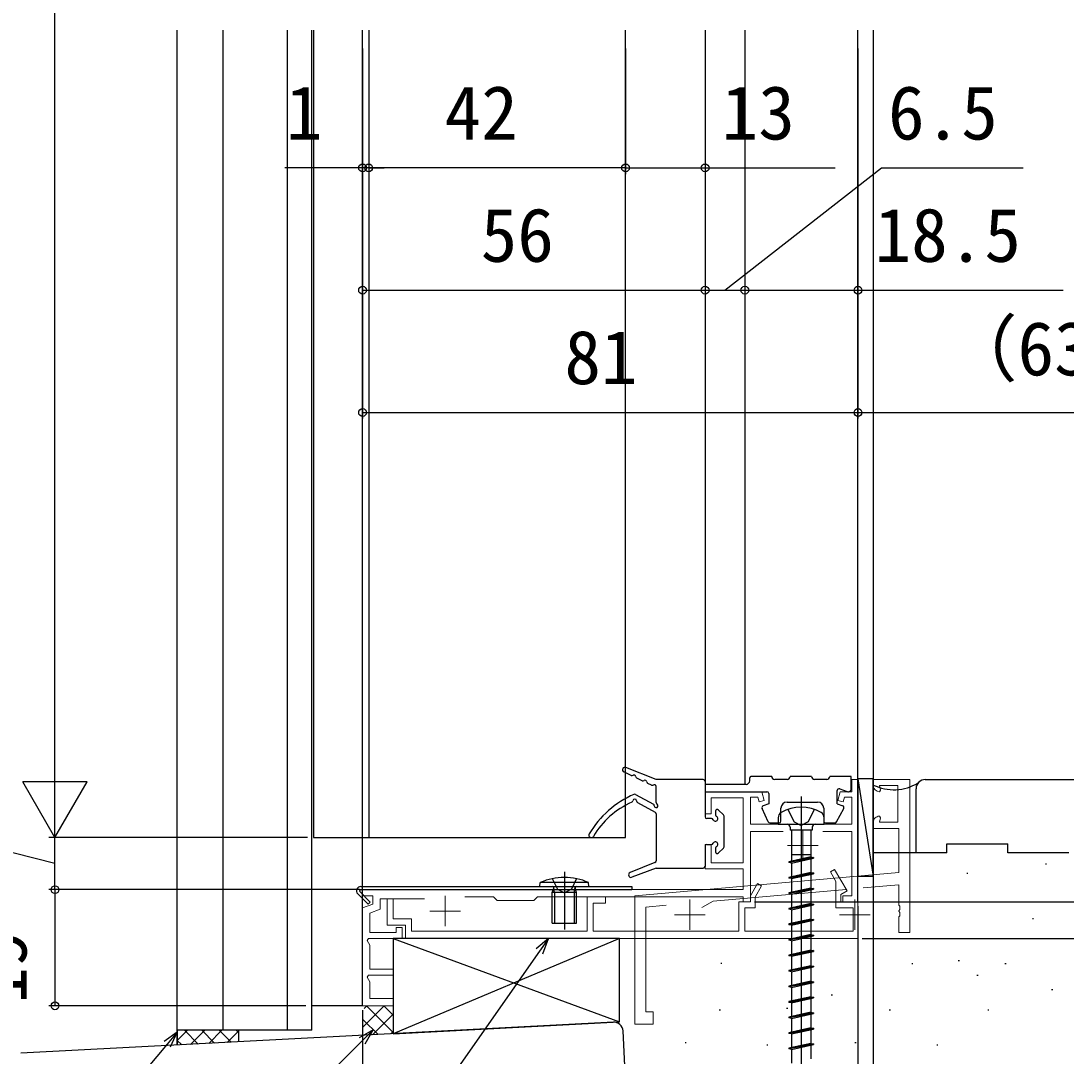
# Model space of a CAD drawing. Units: millimetres, scale not verified. Extents: x -525 to 525, y -783 to 779.
# Drawn here: x -350.6 to -179.7, y -52 to 117.2 of the extents above; entities that cross this region are included whole.
import ezdxf
from ezdxf.enums import TextEntityAlignment as Align

# ---------------------------------------------------------------- set-up
doc = ezdxf.new("R2010")
doc.units = ezdxf.units.MM
doc.header["$LTSCALE"] = 4
doc.layers.add('0-2_YKK_11', color=211, linetype='Continuous', lineweight=18)
doc.layers.add('0-3_YKK_11E', color=4, linetype='Continuous', lineweight=18)
for name, color, linetype in [('0-4_YKK_12', 2, 'Continuous'), ('0-5_YKK_13', 4, 'Continuous'), ('0-7_YKK_D', 6, 'Continuous'), ('0-9_YSS_K', 3, 'Continuous'), ('0-A_YSS_KE', 3, 'Continuous')]:
    doc.layers.add(name, color=color, linetype=linetype)
doc.styles.add('ＭＳ ゴシック', font='')
doc.styles.get('ＭＳ ゴシック').set_extended_font_data('MS Gothic')

msp = doc.modelspace()

# ---------------------------------------------------------------- linework, layer by layer
at = {"layer": '0-2_YKK_11'}
for p, q in [((-222.7, -15.1), (-222.7, -20.1)), ((-225.2, -17.6), (-220.2, -17.6)), ((-281.2, -25.8), (-281.2, -30.8)), ((-283.7, -28.3), (-278.7, -28.3))]:
    msp.add_line(p, q, dxfattribs=at)
for points in [[(-229.399, -8.8), (-229.015, -10.234), (-229.884, -10.466), (-230.09, -9.7), (-231.3, -9.7), (-231.3, -14.1), (-214.7, -14.1), (-214.7, -9.7), (-215.91, -9.7), (-216.115, -10.466), (-216.984, -10.234), (-216.6, -8.8), (-214.7, -8.8), (-214.7, -6.8), (-213.7, -6.8), (-213.7, -26.8), (-216.2, -26.8), (-216.2, -25.8), (-214.7, -25.8), (-214.7, -15.3), (-219.467, -15.3)], [(-284.582, -26.3), (-291.8, -26.3), (-291.8, -28.022), (-293.5, -28.64), (-293.5, -31.8), (-289.2, -31.8), (-289.2, -31), (-288.2, -31), (-288.2, -32.8), (-293.726, -32.8), (-293.923, -33.14), (-293.5, -33.873), (-293.5, -37.8), (-289.7, -37.8), (-289.7, -38.8), (-293.726, -38.8), (-293.923, -39.14), (-293.5, -39.873), (-293.5, -42.6), (-289.7, -42.6), (-289.7, -43.8), (-294.7, -43.8), (-294.7, -27.8), (-293, -27.181), (-293, -25.8), (-294.7, -25.8), (-294.7, -24.8), (-232.5, -24.8), (-232.5, -21.4), (-238.7, -21.4), (-238.7, -17.4), (-237.7, -17.4), (-237.7, -20.4), (-232.5, -20.4), (-232.5, -9.8), (-237.7, -9.8), (-237.7, -12.4), (-238.7, -12.4), (-238.7, -8.8), (-229.399, -8.8)], [(-225.932, -15.3), (-231.3, -15.3), (-231.3, -26.8), (-232.5, -26.8), (-232.5, -26), (-266.1, -26), (-266.7, -26.6), (-272.7, -26.6), (-273.3, -26), (-277.967, -26)]]:
    msp.add_lwpolyline(points, dxfattribs=at)
at = {"layer": '0-2_YKK_11', "color": 190}
msp.add_lwpolyline([(-287.7, -32.8), (-213.7, -32.8), (-213.7, -26.8), (-216.5, -26.8), (-216.5, -25.6), (-215.49, -25.017), (-217.52, -21.5), (-218.213, -21.9), (-217.3, -23.482), (-217.3, -27.8), (-214.5, -27.8), (-214.5, -31.6), (-232.2, -31.6), (-232.2, -27.8), (-230.5, -27.8), (-230.5, -26.014), (-229.452, -24.2), (-230.145, -23.8), (-231.3, -25.8), (-231.3, -26.8), (-233.2, -26.8), (-233.2, -31.6), (-257, -31.6), (-257, -27), (-255, -27), (-255, -26), (-258, -26), (-258, -31.6), (-286.7, -31.6), (-286.7, -29.6), (-289.7, -29.6), (-289.7, -26.3), (-290.7, -26.3), (-290.7, -30.6), (-287.7, -30.6)], close=True, dxfattribs=at)
at = {"layer": '0-3_YKK_11E'}
for p, q in [((-241.2, -26.4), (-241.2, -31.4)), ((-214.2, -26.4), (-214.2, -31.4)), ((-243.7, -28.9), (-238.7, -28.9)), ((-216.7, -28.9), (-211.7, -28.9))]:
    msp.add_line(p, q, dxfattribs=at)
for points in [[(-212.843, -24.539), (-207, -24.029), (-207, -27.342), (-206.88, -27.525), (-206.88, -28.075), (-207, -28.258), (-207, -28.342), (-206.88, -28.525), (-206.88, -29.075), (-207, -29.258), (-207, -31.8), (-205.2, -31.8), (-205.2, -6.8), (-211.2, -6.8), (-211.2, -7.8)], [(-210.2, -8.8), (-210.192, -8.8), (-209.999, -8.548), (-210.2, -7.8), (-207.2, -7.8), (-207.2, -13.8), (-210.2, -13.8), (-209.999, -13.052), (-210.192, -12.8), (-210.2, -12.8)], [(-211.2, -13.8), (-211.2, -14.8), (-207, -14.8), (-207, -22.02), (-250.2, -25.8), (-250.2, -36.8), (-250.2, -46.8), (-247.2, -46.8), (-247.2, -44.8), (-248.4, -44.8), (-248.4, -27.65), (-245.044, -27.357)], [(-239.211, -27.752), (-237.363, -26.685), (-215.643, -24.784)]]:
    msp.add_lwpolyline(points, dxfattribs=at)
for centre, start, end in [((-210.2, -7.8), 180.00002, 270), ((-210.2, -13.8), 89.99998, 180.00002)]:
    msp.add_arc(centre, 1, start, end, dxfattribs=at)
at = {"layer": '0-4_YKK_12'}
for p, q in [((-325, -50.225), (-325, 115.742)), ((-317.505, -47.8), (-317.505, 115.742)), ((-307, -47.8), (-307, 115.742)), ((-303, -47.8), (-303, 115.742)), ((-302.7, 115.742), (-302.7, -16.3)), ((-294.7, -43.8), (-294.7, 115.742)), ((-238.7, 115.742), (-238.7, -7.098)), ((-232.2, 115.742), (-232.2, -7.6)), ((-213.7, -26.8), (-213.7, 115.742)), ((-211.2, 115.742), (-211.2, -144.117)), ((-238.7, -8.8), (-232.7, -8.8)), ((-302.7, -16.3), (-293.7, -16.3)), ((-294.7, -43.8), (-303, -43.8)), ((-303, -47.8), (-324.999, -47.8))]:
    msp.add_line(p, q, dxfattribs=at)
at = {"layer": '0-5_YKK_13'}
for p, q in [((-293.7, 115.742), (-293.7, -16.3)), ((-251.7, -16.3), (-251.7, 115.742)), ((-246.705, -6.8), (-251.657, -4.828)), ((-250.774, -6.139), (-251.978, -5.561)), ((-248.974, -7.003), (-249.837, -6.589)), ((-239.005, -6.8), (-246.705, -6.8)), ((-231.4, -7), (-231.4, -6.5)), ((-227.8, -6.3), (-231.2, -6.3)), ((-225.3, -6.8), (-227.3, -6.8)), ((-221.3, -6.3), (-224.8, -6.3)), ((-218.8, -6.8), (-220.8, -6.8)), ((-247.474, -7.723), (-248.037, -7.453)), ((-246.705, -10.58), (-246.705, -7.948)), ((-238.705, -7.1), (-238.705, -12.9)), ((-238.7, -7.8), (-238.7, -8.8)), ((-232, -7.6), (-238.5, -7.6)), ((-216.696, -8.318), (-215.472, -8.769)), ((-250.072, -9.24), (-247.16, -10.849)), ((-238.7, -8.8), (-228.6, -8.8)), ((-228.3, -9.1), (-228.3, -10.8)), ((-223, -9.595), (-223, -66.146)), ((-217.1, -10.8), (-217.1, -8.6)), ((-249.75, -10.56), (-246.86, -12.157)), ((-236.493, -11.788), (-235.693, -12.588)), ((-228.379, -13.723), (-229.373, -11.523)), ((-228.3, -10.8), (-229.199, -11.117)), ((-226.3, -13.6), (-226.3, -11.5)), ((-225.3, -10.5), (-220.3, -10.5)), ((-225.15, -11.68), (-224.145, -13.713)), ((-220.85, -11.68), (-221.855, -13.713)), ((-219.3, -11.5), (-219.3, -13.6)), ((-217.215, -13.742), (-216.035, -11.542)), ((-217.1, -10.8), (-216.2, -11.117)), ((-246.705, -12.419), (-246.705, -20.098)), ((-237.638, -13.2), (-238.405, -13.2)), ((-237.005, -12), (-237.005, -12.568)), ((-235.605, -17.8), (-235.605, -12.8)), ((-226.75, -13.073), (-226.75, -14.1)), ((-219.25, -14.1), (-219.25, -13.073)), ((-228.106, -13.9), (-226.6, -13.9)), ((-226.75, -14.1), (-219.25, -14.1)), ((-224.8, -14.6), (-224.8, -15.1)), ((-224.57, -15.1), (-224.57, -20.162)), ((-224.145, -13.713), (-223, -14.322)), ((-221.855, -13.713), (-223, -14.322)), ((-221.43, -15.1), (-221.43, -19.463)), ((-219, -13.9), (-217.479, -13.9)), ((-293.7, -16.3), (-251.7, -16.3)), ((-238.705, -17.7), (-238.705, -21)), ((-238.405, -17.4), (-237.638, -17.4)), ((-237.005, -18.032), (-237.005, -18.6)), ((-236.493, -18.812), (-235.693, -18.012)), ((-246.892, -20.376), (-250.964, -22.029)), ((-221.43, -19.463), (-225, -20.257)), ((-221, -19.539), (-225, -20.257)), ((-221, -19.663), (-225, -20.381)), ((-225, -20.257), (-225, -20.381)), ((-224.57, -20.463), (-225, -20.381)), ((-221.43, -19.1), (-224.57, -19.1)), ((-224.57, -20.463), (-221, -19.663)), ((-224.57, -20.463), (-224.57, -22.702)), ((-221.43, -19.463), (-221, -19.539)), ((-221.43, -19.759), (-221.43, -22.003)), ((-221, -19.539), (-221, -19.663)), ((-261.7, -21.874), (-261.7, -31.3)), ((-246.705, -21.3), (-250.675, -22.775)), ((-246.705, -21.3), (-239.005, -21.3)), ((-221.43, -22.003), (-225, -22.797)), ((-224.57, -23.003), (-221, -22.203)), ((-265.7, -24.3), (-265.643, -23.657)), ((-257.756, -23.657), (-265.643, -23.657)), ((-263.7, -23.013), (-262.845, -24.743)), ((-259.7, -23.013), (-260.555, -24.743)), ((-257.7, -24.3), (-257.756, -23.657)), ((-225, -22.797), (-225, -22.921)), ((-224.57, -23.003), (-225, -22.921)), ((-224.57, -23.003), (-224.57, -25.242)), ((-221.43, -22.299), (-221.43, -24.543)), ((-293.791, -27.2), (-295.496, -25.495)), ((-295.092, -24.8), (-295.207, -25.077)), ((-293.438, -26.846), (-295.207, -25.077)), ((-295.092, -24.8), (-250.701, -24.8)), ((-295.001, -24.3), (-250.701, -24.3)), ((-265.7, -24.3), (-257.7, -24.3)), ((-263.7, -25.3), (-263.441, -24.567)), ((-263.7, -30.3), (-263.7, -25.3)), ((-259.7, -25.3), (-263.7, -25.3)), ((-263.321, -25.3), (-263.431, -24.473)), ((-263.321, -25.3), (-263.321, -30.3)), ((-262.845, -24.743), (-261.7, -25.352)), ((-260.555, -24.743), (-261.7, -25.352)), ((-260.079, -25.3), (-259.968, -24.473)), ((-260.079, -25.3), (-260.079, -30.3)), ((-259.7, -25.3), (-259.958, -24.567)), ((-250.701, -24.3), (-250.701, -24.8)), ((-221.43, -24.543), (-225, -25.337)), ((-225, -25.337), (-225, -25.461)), ((-224.57, -25.543), (-225, -25.461)), ((-224.57, -25.543), (-221, -24.743)), ((-224.57, -25.543), (-224.57, -27.782)), ((-221.43, -24.839), (-221.43, -27.083)), ((-293.791, -27.2), (-293.438, -26.846)), ((-221.43, -27.083), (-225, -27.877)), ((-224.57, -28.083), (-221, -27.283)), ((-225, -27.877), (-225, -28.001)), ((-224.57, -28.083), (-225, -28.001)), ((-224.57, -28.083), (-224.57, -30.322)), ((-221.43, -27.379), (-221.43, -29.623)), ((-221.43, -29.623), (-225, -30.417)), ((-225, -30.417), (-225, -30.541)), ((-224.57, -30.623), (-225, -30.541)), ((-224.57, -30.623), (-221, -29.823)), ((-224.57, -30.623), (-224.57, -32.862)), ((-221.43, -29.919), (-221.43, -32.163)), ((-221.43, -32.163), (-225, -32.957)), ((-224.57, -33.163), (-221, -32.363)), ((-221.43, -32.459), (-221.43, -34.703)), ((-225, -32.957), (-225, -33.081)), ((-224.57, -33.163), (-225, -33.081)), ((-224.57, -33.163), (-224.57, -35.402)), ((-221.43, -34.703), (-225, -35.497)), ((-225, -35.497), (-225, -35.621)), ((-224.57, -35.703), (-225, -35.621)), ((-224.57, -35.703), (-221, -34.903)), ((-224.57, -35.703), (-224.57, -37.942)), ((-221.43, -34.999), (-221.43, -37.243)), ((-221.43, -37.243), (-225, -38.037)), ((-224.57, -38.243), (-221, -37.443)), ((-221.43, -37.539), (-221.43, -39.783)), ((-225, -38.037), (-225, -38.161)), ((-224.57, -38.243), (-225, -38.161)), ((-224.57, -38.243), (-224.57, -40.482)), ((-221.43, -39.783), (-225, -40.577)), ((-225, -40.577), (-225, -40.701)), ((-224.57, -40.783), (-225, -40.701)), ((-224.57, -40.783), (-221, -39.983)), ((-224.57, -40.783), (-224.57, -43.022)), ((-221.43, -40.079), (-221.43, -42.323)), ((-221.43, -42.323), (-225, -43.117)), ((-224.57, -43.323), (-221, -42.523)), ((-221.43, -42.619), (-221.43, -44.863)), ((-225, -43.117), (-225, -43.241)), ((-224.57, -43.323), (-225, -43.241)), ((-224.57, -43.323), (-224.57, -45.562)), ((-221.43, -44.863), (-225, -45.657)), ((-225, -45.657), (-225, -45.781)), ((-224.57, -45.863), (-225, -45.781)), ((-224.57, -45.863), (-221, -45.063)), ((-224.57, -45.863), (-224.57, -48.102)), ((-221.43, -45.159), (-221.43, -47.403)), ((-221.43, -47.403), (-225, -48.197)), ((-224.57, -48.403), (-221, -47.603)), ((-221.43, -47.699), (-221.43, -49.943)), ((-225, -48.197), (-225, -48.321)), ((-224.57, -48.403), (-225, -48.321)), ((-224.57, -48.403), (-224.57, -50.642)), ((-221.43, -49.943), (-225, -50.737)), ((-225, -50.737), (-225, -50.861)), ((-224.57, -50.943), (-225, -50.861)), ((-224.57, -50.943), (-221, -50.143)), ((-224.57, -50.943), (-224.57, -53.182)), ((-221.43, -50.239), (-221.43, -52.483))]:
    msp.add_line(p, q, dxfattribs=at)
for points in [[(-214.8, -8.3), (-214.8, -6.3), (-218.3, -6.3)], [(-221.2, -14.6), (-221.2, -15.1), (-224.8, -15.1)], [(-221.43, -22.003), (-221, -22.079), (-225, -22.797)], [(-221, -22.079), (-221, -22.203), (-225, -22.921)], [(-263.7, -30.3), (-259.7, -30.3), (-259.7, -25.3)], [(-221.43, -24.543), (-221, -24.619), (-225, -25.337)], [(-221, -24.619), (-221, -24.743), (-225, -25.461)], [(-221.43, -27.083), (-221, -27.159), (-225, -27.877)], [(-221, -27.159), (-221, -27.283), (-225, -28.001)], [(-221.43, -29.623), (-221, -29.699), (-225, -30.417)], [(-221, -29.699), (-221, -29.823), (-225, -30.541)], [(-221.43, -32.163), (-221, -32.239), (-225, -32.957)], [(-221, -32.239), (-221, -32.363), (-225, -33.081)], [(-221.43, -34.703), (-221, -34.779), (-225, -35.497)], [(-221, -34.779), (-221, -34.903), (-225, -35.621)], [(-221.43, -37.243), (-221, -37.319), (-225, -38.037)], [(-221, -37.319), (-221, -37.443), (-225, -38.161)], [(-221.43, -39.783), (-221, -39.859), (-225, -40.577)], [(-221, -39.859), (-221, -39.983), (-225, -40.701)], [(-221.43, -42.323), (-221, -42.399), (-225, -43.117)], [(-221, -42.399), (-221, -42.523), (-225, -43.241)], [(-221.43, -44.863), (-221, -44.939), (-225, -45.657)], [(-221, -44.939), (-221, -45.063), (-225, -45.781)], [(-221.43, -47.403), (-221, -47.479), (-225, -48.197)], [(-221, -47.479), (-221, -47.603), (-225, -48.321)], [(-221.43, -49.943), (-221, -50.019), (-225, -50.737)], [(-221, -50.019), (-221, -50.143), (-225, -50.861)]]:
    msp.add_lwpolyline(points, dxfattribs=at)
for centre, radius, start, end in [((-251.805, -5.2), 0.4, 68.29029, 244.35969), ((-250.644, -5.868), 0.3, 244.35969, 304.35969), ((-250.305, -6.364), 0.3, 4.35969, 124.35969), ((-249.707, -6.318), 0.3, 184.35969, 244.35969), ((-239.005, -7.1), 0.3, 0, 90), ((-231.2, -6.5), 0.2, 90, 180), ((-227.3, -6.3), 0.5, 180, 270), ((-225.3, -6.3), 0.5, 270, 0), ((-220.8, -6.3), 0.5, 180, 270), ((-218.8, -6.3), 0.5, 270, 0), ((-248.844, -6.732), 0.3, 244.35969, 304.35969), ((-248.505, -7.228), 0.3, 4.35969, 124.35969), ((-247.907, -7.182), 0.3, 184.35969, 244.35969), ((-247.344, -7.452), 0.3, 244.35969, 304.35969), ((-247.005, -7.948), 0.3, 0, 124.35969), ((-238.5, -7.8), 0.2, 90, 180), ((-232, -7), 0.6, 270, 0), ((-216.8, -8.6), 0.3, 69.77782, 180), ((-215.3, -8.3), 0.5, 249.77782, 0), ((-243.897, -23.874), 16, 113.73725, 149.25768), ((-250.205, -10.3), 0.3, 0.2202, 173.17568), ((-250.217, -9.503), 0.3, 61.08298, 113.73725), ((-228.6, -9.1), 0.3, 0, 90), ((-244.934, -23.27), 14, 114.22223, 149.217), ((-250.801, -10.229), 0.3, 294.22223, 353.17568), ((-249.605, -10.298), 0.3, 180.2202, 241.08298), ((-247.305, -11.111), 0.3, 1.08298, 61.08298), ((-246.705, -11.1), 0.3, 181.08298, 60), ((-246.405, -10.58), 0.3, 180, 240), ((-236.705, -12), 0.3, 45, 180), ((-229.1, -11.4), 0.3, 109.41229, 204.3074), ((-225.3, -11.5), 1, 90, 180), ((-223, -17.578), 6.278, 58.59711, 121.40289), ((-220.3, -11.5), 1, 0, 90), ((-216.3, -11.4), 0.3, 331.80157, 70.58771), ((-247.005, -12.419), 0.3, 0, 61.08298), ((-238.405, -12.9), 0.3, 180, 270), ((-237.638, -13.5), 0.3, 25.37693, 90), ((-237.005, -13.2), 0.4, 205.37693, 64.62307), ((-236.705, -12.568), 0.3, 180, 244.62307), ((-235.905, -12.8), 0.3, 0, 45), ((-225.75, -13.073), 1, 121.40289, 180), ((-226.6, -13.6), 0.3, 270, 0), ((-220.25, -13.073), 1, 0, 58.59711), ((-219, -13.6), 0.3, 180, 270), ((-228.106, -13.6), 0.3, 204.3074, 270), ((-225.3, -14.6), 0.5, 0, 90), ((-220.7, -14.6), 0.5, 90, 180), ((-217.479, -13.6), 0.3, 270, 331.80157), ((-257.305, -15.9), 0.4, 149.25768, 329.217), ((-237.005, -17.4), 0.4, 295.37693, 154.62307), ((-238.405, -17.7), 0.3, 90, 180), ((-237.638, -17.1), 0.3, 270, 334.62307), ((-236.705, -18.032), 0.3, 115.37693, 180), ((-236.705, -18.6), 0.3, 180, 315), ((-235.905, -17.8), 0.3, 315, 0), ((-247.005, -20.098), 0.3, 292.09879, 0), ((-250.814, -22.4), 0.4, 112.09879, 290.38402), ((-239.005, -21), 0.3, 270, 0), ((-261.7, -32.3), 9.5, 65.47227, 114.52773), ((-295.001, -25), 0.7, 90, 225.00044), ((-263.63, -24.5), 0.2, 340.57815, 90), ((-259.77, -24.5), 0.2, 90, 199.42185)]:
    msp.add_arc(centre, radius, start, end, dxfattribs=at)
at = {"layer": '0-7_YKK_D'}
for p, q in [((-345, -5.8), (-345, 264.2)), ((-294.7, 112.742), (-294.7, 52.2)), ((-294.7, 112.742), (-294.7, 72.2)), ((-293.7, 112.742), (-293.7, 92.2)), ((-251.7, 112.742), (-251.7, 92.2)), ((-238.696, 112.742), (-238.696, 72.2)), ((-238.696, 112.742), (-238.696, 72.2)), ((-232.2, 112.742), (-232.2, 72.2)), ((-232.2, 112.742), (-232.2, 72.2)), ((-213.7, 112.742), (-213.7, 72.2)), ((-213.7, 112.742), (-213.7, 52.2)), ((-213.7, 112.742), (-213.7, 52.2)), ((-294.7, 93.2), (-307.413, 93.2)), ((-293.7, 93.2), (-294.7, 93.2)), ((-251.7, 93.2), (-293.7, 93.2)), ((-293.7, 93.2), (-291.15, 93.2)), ((-294.7, 73.2), (-238.696, 73.2)), ((-238.696, 73.2), (-232.2, 73.2)), ((-294.7, 53.2), (-213.7, 53.2)), ((-213.7, 53.2), (-150.7, 53.2)), ((-345, -16.3), (-345, 1.887)), ((-345, -16.3), (-350.25, -7.207)), ((-339.75, -7.207), (-350.25, -7.207)), ((-345, -16.3), (-339.75, -7.207)), ((-303.7, -16.3), (-346, -16.3)), ((-303.7, -16.3), (-346, -16.3)), ((-345, -24.8), (-345, -16.3)), ((-295.2, -24.8), (-346, -24.8)), ((-325.499, -24.8), (-346, -24.8)), ((-345, -24.8), (-345, -43.8)), ((-230.6, -26.8), (-33.199, -26.8)), ((-213, -26.8), (-33.199, -26.8)), ((-213.7, -27.5), (-213.7, -97.8)), ((-213, -32.8), (-33.199, -32.8)), ((-304, -43.8), (-346, -43.8)), ((-294.7, -44.5), (-294.7, -97.8))]:
    msp.add_line(p, q, dxfattribs=at)
for points in [[(-251.7, 93.2), (-238.696, 93.2), (-217.419, 93.2)], [(-235.448, 73.2), (-209.84, 93.2), (-186.68, 93.2)], [(-232.2, 73.2), (-213.7, 73.2), (-180.15, 73.2)], [(-345, -20.55), (-365, -15.489), (-365, 7.806)], [(-264.319, -32.8), (-265.782, -34.889), (-338.802, -139.172), (-405.52, -139.172)], [(-265.222, -35.281), (-264.319, -32.8), (-266.341, -34.497)], [(-292.968, -47.726), (-294.771, -49.529), (-367.336, -122.094), (-451.48, -122.094)], [(-294.288, -50.012), (-292.968, -47.726), (-295.254, -49.046)], [(-325, -48.116), (-326.639, -50.07), (-360.78, -90.757), (-454.165, -90.757)], [(-326.116, -50.509), (-325, -48.116), (-327.163, -49.63)]]:
    msp.add_lwpolyline(points, dxfattribs=at)
for centre in [(-294.7, 93.2), (-293.7, 93.2), (-293.7, 93.2), (-251.7, 93.2), (-251.7, 93.2), (-238.696, 93.2), (-294.7, 73.2), (-238.696, 73.2), (-238.696, 73.2), (-232.2, 73.2), (-232.2, 73.2), (-213.7, 73.2), (-294.7, 53.2), (-213.7, 53.2), (-213.7, 53.2), (-345, -24.8), (-345, -24.8), (-345, -43.8)]:
    msp.add_circle(centre, 0.637, dxfattribs=at)
at = {"layer": '0-9_YSS_K'}
for p, q in [((-213.7, -6.712), (-211.2, -22.589)), ((-211.2, -18.8), (-211.2, -7.708)), ((-199.202, -17.3), (-189.202, -17.3)), ((-199.202, -18.8), (-199.202, -17.3)), ((-199.202, -18.8), (-211.2, -18.8)), ((-195.931, -22.131), (-195.731, -22.131)), ((-183.06, -20.612), (-182.86, -20.612)), ((-185.182, -29.509), (-184.982, -29.509)), ((-252.7, -32.8), (-289.7, -48.375)), ((-223.276, -35.296), (-223.076, -35.296)), ((-236.147, -36.815), (-235.947, -36.815)), ((-204.913, -36.858), (-204.713, -36.858)), ((-197.297, -36.396), (-197.097, -36.396)), ((-189.682, -36.858), (-189.482, -36.858)), ((-289.7, -38.588), (-289.7, -48.375)), ((-194.264, -38.804), (-194.064, -38.804)), ((-218.093, -42.01), (-217.893, -42.01)), ((-182.067, -41.127), (-181.867, -41.127)), ((-294.692, -47.339), (-291.153, -43.8)), ((-294.437, -44.255), (-293.982, -43.8)), ((-289.7, -48.142), (-294.041, -43.8)), ((-289.7, -45.313), (-291.213, -43.8)), ((-225.398, -44.193), (-225.198, -44.193)), ((-292.166, -48.504), (-294.588, -46.081)), ((-293.077, -48.552), (-289.7, -45.175)), ((-236.383, -44.479), (-236.183, -44.479)), ((-208.604, -44.479), (-208.404, -44.479)), ((-192.49, -44.473), (-192.29, -44.473)), ((-324.999, -47.8), (-324.999, -50.225)), ((-324.999, -49.457), (-323.342, -47.8)), ((-321.582, -50.046), (-323.828, -47.8)), ((-322.825, -50.111), (-320.514, -47.8)), ((-318.894, -49.905), (-320.999, -47.8)), ((-319.84, -49.954), (-317.686, -47.8)), ((-316.207, -49.764), (-318.171, -47.8)), ((-314.999, -48.143), (-315.342, -47.8)), ((-314.999, -47.8), (-314.999, -49.701)), ((-324.27, -50.186), (-324.999, -49.457)), ((-316.855, -49.798), (-314.999, -47.942)), ((-290.092, -48.395), (-289.7, -48.003)), ((-241.979, -49.805), (-241.779, -49.805)), ((-228.614, -50.204), (-228.414, -50.204)), ((-214.2, -49.805), (-214, -49.805)), ((-200.836, -50.204), (-200.636, -50.204))]:
    msp.add_line(p, q, dxfattribs=at)
for points in [[(-211.2, -6.712), (-213.7, -6.712), (-213.7, -22.589), (-211.2, -22.589)], [(-289.7, -48.375), (-252.7, -46.405), (-252.7, -32.8), (-289.7, -32.8)]]:
    msp.add_lwpolyline(points, close=True, dxfattribs=at)
for points in [[(-179.202, -18.8), (-189.202, -18.8), (-189.202, -17.3)], [(-289.7, -32.8), (-252.7, -46.405), (-252.7, -32.8)]]:
    msp.add_lwpolyline(points, dxfattribs=at)
msp.add_arc((-207.856, -0.781), 7.692, 244.23156, 301.2405, dxfattribs=at)
at = {"layer": '0-A_YSS_KE'}
for p, q in [((-202.7, -6.8), (-105.702, -6.8)), ((-204.2, -18.8), (-204.2, -8.3)), ((-253.698, -46.488), (-350.562, -51.564)), ((-251.572, -58.393), (-252.121, -47.907))]:
    msp.add_line(p, q, dxfattribs=at)
for centre, start, end in [((-202.7, -8.3), 90, 180), ((-253.619, -47.986), 3, 93)]:
    msp.add_arc(centre, 1.5, start, end, dxfattribs=at)

# ---------------------------------------------------------------- texts
at = {"layer": '0-7_YKK_D', "style": 'ＭＳ ゴシック'}
for s, p in [('1', (-307.254, 95.2)), ('42', (-281.291, 95.2)), ('13', (-235.987, 95.2)), ('6.5', (-208.794, 95.2)), ('56', (-275.391, 75.2)), ('18.5', (-210.991, 75.2)), ('（63）', (-199.62, 56.632)), ('81', (-261.7, 55.2))]:
    msp.add_text(s, height=8.798, dxfattribs=at).set_placement(p, align=Align.BOTTOM_LEFT)
msp.add_text('19', height=8.798, rotation=90, dxfattribs=at).set_placement((-347, -43.47), align=Align.BOTTOM_LEFT)

doc.saveas('drawing.dxf')
